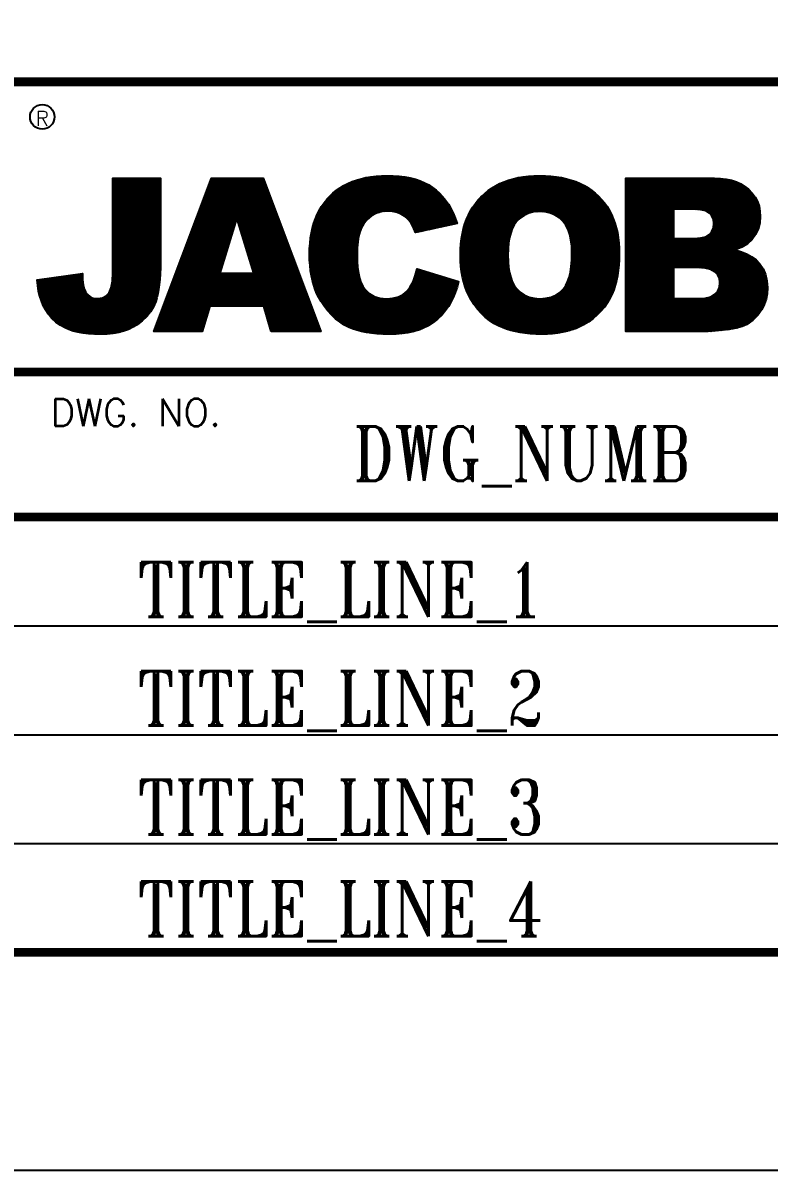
# Model space of a CAD drawing. Header units: inches. Extents: x 0 to 36, y 0 to 24.
# Drawn here: x 30.53 to 33.101, y 0 to 3.953 of the extents above; entities that cross this region are included whole.
import ezdxf
from ezdxf.enums import TextEntityAlignment as Align

# ---------------------------------------------------------------- set-up
doc = ezdxf.new("R2010")
doc.units = ezdxf.units.IN
doc.header["$MEASUREMENT"] = 0
doc.layers.get('0').update_dxf_attribs({"linetype": 'CONTINUOUS'})
doc.layers.add('ETEXT', color=3, linetype='CONTINUOUS')
doc.layers.add('TRIM', color=7, linetype='CONTINUOUS')
doc.styles.add('ROMANT', font='ROMANT.shx', dxfattribs={"width": 0.8, "height": 0.1875})
doc.styles.add('SIMPLEX', font='SIMPLEX.shx', dxfattribs={"width": 0.75, "height": 0.09375})
pattern_1 = [(45, (35.777692, 2.7410637), (-0.001767767, 0.001767767), [])]

msp = doc.modelspace()

# ---------------------------------------------------------------- hatches: boundary and pattern name
h = msp.add_hatch()
h.set_pattern_fill('ANSI31', color=5, scale=0.02, style=0)
h.set_pattern_definition(pattern_1)
h.paths.add_polyline_path([(30.8401, 3.092), (30.8387, 3.063), (30.8344, 3.0401), (30.8273, 3.0234), (30.8171, 3.0121), (30.8037, 3.0053), (30.7871, 3.0031), (30.7764, 3.0038), (30.7676, 3.0061), (30.7604, 3.01), (30.7522, 3.0176), (30.7457, 3.0267), (30.741, 3.0373), (30.7378, 3.0506), (30.7357, 3.0679), (30.7348, 3.0892), (30.5789, 3.0679), (30.5809, 3.048), (30.5839, 3.0292), (30.5881, 3.0116), (30.5934, 2.995), (30.5997, 2.9795), (30.6072, 2.9651), (30.6175, 2.9492), (30.6295, 2.935), (30.6431, 2.9223), (30.6583, 2.9113), (30.6751, 2.9019), (30.6884, 2.8961), (30.7031, 2.8912), (30.7193, 2.8873), (30.7371, 2.8842), (30.7562, 2.882), (30.7769, 2.8807), (30.799, 2.8802), (30.8201, 2.8809), (30.84, 2.8829), (30.8589, 2.8862), (30.8766, 2.8909), (30.8932, 2.8969), (30.9087, 2.9043), (30.9231, 2.9129), (30.9412, 2.9266), (30.9567, 2.9415), (30.9696, 2.9575), (30.9799, 2.9747), (30.9876, 2.993), (30.9913, 3.0055), (30.9946, 3.0193), (30.9974, 3.0345), (30.9996, 3.051), (31.0014, 3.0689), (31.0027, 3.0881), (31.0034, 3.1087), (31.0037, 3.1306), (31.0037, 3.4178), (30.8401, 3.4178)])
h = msp.add_hatch()
h.set_pattern_fill('ANSI31', color=5, scale=0.02, style=0)
h.set_pattern_definition(pattern_1)
h.paths.add_polyline_path([(31.1798, 3.4178), (31.3578, 3.4178), (31.5564, 2.8896), (31.3856, 2.8896), (31.3596, 2.9768), (31.1737, 2.9768), (31.1481, 2.8896), (30.9814, 2.8896)])
h.paths.add_polyline_path([(31.209, 3.091), (31.3254, 3.091), (31.267, 3.2809)], flags=16)
h = msp.add_hatch()
h.set_pattern_fill('ANSI31', color=5, scale=0.02, style=0)
h.set_pattern_definition(pattern_1)
h.paths.add_polyline_path([(31.8821, 3.0818), (31.8884, 3.1054), (32.0314, 3.0621), (32.0261, 3.0426), (32.02, 3.0242), (32.0129, 3.0069), (32.0048, 2.9907), (31.9959, 2.9756), (31.986, 2.9616), (31.973, 2.9463), (31.9588, 2.9325), (31.9434, 2.9203), (31.9268, 2.9098), (31.909, 2.9008), (31.893, 2.8945), (31.8756, 2.8893), (31.8568, 2.8853), (31.8367, 2.8825), (31.8151, 2.8808), (31.7922, 2.8802), (31.7712, 2.8806), (31.7511, 2.8818), (31.732, 2.8837), (31.7139, 2.8865), (31.6968, 2.89), (31.6807, 2.8943), (31.6656, 2.8993), (31.6515, 2.9052), (31.6362, 2.9131), (31.6215, 2.9226), (31.6074, 2.9337), (31.594, 2.9463), (31.5811, 2.9604), (31.5688, 2.9761), (31.5572, 2.9934), (31.5497, 3.0063), (31.543, 3.02), (31.537, 3.0344), (31.5319, 3.0495), (31.5275, 3.0652), (31.524, 3.0817), (31.5212, 3.0989), (31.5192, 3.1168), (31.518, 3.1354), (31.5176, 3.1547), (31.518, 3.1745), (31.5193, 3.1936), (31.5213, 3.212), (31.5242, 3.2297), (31.5279, 3.2466), (31.5325, 3.2629), (31.5378, 3.2784), (31.544, 3.2932), (31.551, 3.3072), (31.5589, 3.3206), (31.5675, 3.3332), (31.577, 3.3451), (31.5873, 3.3563), (31.5984, 3.3667), (31.6102, 3.3763), (31.6226, 3.385), (31.6357, 3.393), (31.6495, 3.4), (31.664, 3.4063), (31.6792, 3.4117), (31.6951, 3.4163), (31.7116, 3.4201), (31.7288, 3.423), (31.7467, 3.4251), (31.7653, 3.4263), (31.7846, 3.4267), (31.8062, 3.4262), (31.8268, 3.4247), (31.8464, 3.4223), (31.8648, 3.4188), (31.8823, 3.4143), (31.8987, 3.4088), (31.914, 3.4023), (31.9283, 3.3949), (31.9415, 3.3864), (31.9538, 3.3769), (31.9655, 3.3663), (31.9763, 3.3547), (31.9865, 3.342), (31.9959, 3.3282), (32.0046, 3.3134), (32.0126, 3.2974), (32.0198, 3.2805), (32.0264, 3.2624), (31.8822, 3.2303), (31.8771, 3.245), (31.8718, 3.2568), (31.8664, 3.2658), (31.8566, 3.2772), (31.8454, 3.2868), (31.8329, 3.2945), (31.8191, 3.3002), (31.8043, 3.3035), (31.7885, 3.3046), (31.7674, 3.3028), (31.7483, 3.2975), (31.7313, 3.2885), (31.7164, 3.276), (31.7035, 3.26), (31.6967, 3.2479), (31.6911, 3.2337), (31.6868, 3.2174), (31.6837, 3.1989), (31.6818, 3.1784), (31.6812, 3.1558), (31.6817, 3.1318), (31.6834, 3.1101), (31.6861, 3.0906), (31.6899, 3.0734), (31.6948, 3.0584), (31.7008, 3.0457), (31.7078, 3.0353), (31.7226, 3.021), (31.7399, 3.0108), (31.76, 3.0047), (31.7827, 3.0027), (31.8047, 3.0044), (31.8239, 3.0093), (31.8402, 3.0175), (31.8536, 3.029), (31.8647, 3.0436), (31.8742, 3.0612)])
h = msp.add_hatch()
h.set_pattern_fill('ANSI31', color=5, scale=0.02, style=0)
h.set_pattern_definition(pattern_1)
h.paths.add_polyline_path([(32.2016, 3.1747), (32.201, 3.1526), (32.2016, 3.1307), (32.2034, 3.1106), (32.2064, 3.0923), (32.2107, 3.0759), (32.2161, 3.0613), (32.2228, 3.0486), (32.2306, 3.0376), (32.2434, 3.0251), (32.2579, 3.0153), (32.274, 3.0083), (32.292, 3.0041), (32.3115, 3.0027), (32.3316, 3.0041), (32.3498, 3.0082), (32.3661, 3.015), (32.3805, 3.0246), (32.393, 3.0369), (32.4006, 3.0478), (32.4071, 3.0609), (32.4124, 3.0763), (32.4165, 3.0938), (32.4195, 3.1136), (32.4213, 3.1356), (32.4219, 3.1598), (32.421, 3.1835), (32.4185, 3.2051), (32.4143, 3.2243), (32.4084, 3.2414), (32.4009, 3.2562), (32.3917, 3.2688), (32.3788, 3.2812), (32.3642, 3.2908), (32.3479, 3.2977), (32.3299, 3.3018), (32.3101, 3.3031), (32.2911, 3.3018), (32.2738, 3.2976), (32.2579, 3.2906), (32.2436, 3.2808), (32.2309, 3.2682), (32.223, 3.2573), (32.2162, 3.2445), (32.2108, 3.2299), (32.2065, 3.2134), (32.2034, 3.195)], flags=16)
h.paths.add_polyline_path([(32.0381, 3.1332), (32.0377, 3.1534), (32.0381, 3.1729), (32.0394, 3.1918), (32.0415, 3.21), (32.0445, 3.2275), (32.0484, 3.2444), (32.0531, 3.2605), (32.0586, 3.276), (32.065, 3.2908), (32.0723, 3.305), (32.0804, 3.3184), (32.0893, 3.3312), (32.0991, 3.3433), (32.1097, 3.3547), (32.1212, 3.3653), (32.1333, 3.3752), (32.146, 3.3841), (32.1595, 3.3922), (32.1736, 3.3995), (32.1883, 3.4059), (32.2038, 3.4114), (32.2199, 3.4161), (32.2367, 3.4199), (32.2541, 3.4229), (32.2722, 3.425), (32.291, 3.4263), (32.3104, 3.4267), (32.3304, 3.4263), (32.3496, 3.4251), (32.3681, 3.423), (32.3859, 3.42), (32.4029, 3.4163), (32.4193, 3.4116), (32.4349, 3.4062), (32.4499, 3.3999), (32.4641, 3.3928), (32.4775, 3.3848), (32.4903, 3.376), (32.5024, 3.3664), (32.5137, 3.3559), (32.5242, 3.3447), (32.5339, 3.3328), (32.5428, 3.3202), (32.5508, 3.307), (32.558, 3.2931), (32.5643, 3.2785), (32.5698, 3.2633), (32.5745, 3.2473), (32.5783, 3.2307), (32.5812, 3.2135), (32.5833, 3.1955), (32.5846, 3.1769), (32.585, 3.1577), (32.5847, 3.1375), (32.5835, 3.1181), (32.5816, 3.0996), (32.5789, 3.0819), (32.5754, 3.065), (32.5711, 3.049), (32.5661, 3.0338), (32.5603, 3.0194), (32.5538, 3.0058), (32.5443, 2.9894), (32.5337, 2.9741), (32.522, 2.9598), (32.5091, 2.9467), (32.4952, 2.9346), (32.48, 2.9235), (32.4638, 2.9136), (32.4503, 2.9066), (32.4361, 2.9005), (32.4213, 2.8952), (32.4057, 2.8908), (32.3894, 2.8871), (32.3724, 2.8843), (32.3546, 2.8822), (32.3361, 2.881), (32.317, 2.8806), (32.2975, 2.8809), (32.2788, 2.882), (32.2608, 2.8838), (32.2436, 2.8862), (32.2272, 2.8894), (32.2115, 2.8932), (32.1966, 2.8978), (32.1824, 2.903), (32.169, 2.909), (32.1528, 2.9178), (32.1374, 2.928), (32.123, 2.9396), (32.1094, 2.9524), (32.0967, 2.9666), (32.085, 2.9822), (32.0741, 2.9991), (32.0665, 3.0132), (32.0597, 3.0281), (32.0539, 3.0437), (32.0489, 3.06), (32.0449, 3.0772), (32.0417, 3.0951), (32.0395, 3.1137)])
h = msp.add_hatch()
h.set_pattern_fill('ANSI31', color=5, scale=0.02, style=0)
h.set_pattern_definition(pattern_1)
h.paths.add_polyline_path([(32.7719, 3.3108), (32.7719, 3.2105), (32.8429, 3.2105), (32.8658, 3.212), (32.8835, 3.2164), (32.8961, 3.2237), (32.9044, 3.2338), (32.9094, 3.2465), (32.911, 3.2617), (32.9094, 3.276), (32.9044, 3.288), (32.8961, 3.2977), (32.8836, 3.305), (32.8663, 3.3093), (32.844, 3.3108)], flags=16)
h.paths.add_polyline_path([(32.7719, 3.1101), (32.7719, 3.0031), (32.8552, 3.0031), (32.8806, 3.0047), (32.9004, 3.0097), (32.9146, 3.018), (32.9242, 3.0291), (32.93, 3.0425), (32.9319, 3.0582), (32.93, 3.0728), (32.9243, 3.0853), (32.9148, 3.0958), (32.9006, 3.1037), (32.8806, 3.1085), (32.8548, 3.1101)], flags=16)
h.paths.add_polyline_path([(32.6073, 2.8896), (32.6073, 3.4178), (32.9129, 3.4178), (32.934, 3.417), (32.9536, 3.4147), (32.9718, 3.4108), (32.9885, 3.4054), (33.0038, 3.3984), (33.0177, 3.3899), (33.0301, 3.3799), (33.0426, 3.3668), (33.0528, 3.3527), (33.0608, 3.3376), (33.0665, 3.3215), (33.0699, 3.3044), (33.071, 3.2863), (33.0692, 3.2637), (33.0637, 3.2428), (33.0546, 3.2235), (33.0419, 3.2059), (33.0269, 3.192), (33.0079, 3.1802), (32.9849, 3.1706), (33.0065, 3.1643), (33.0256, 3.1565), (33.0423, 3.1471), (33.0567, 3.1361), (33.0687, 3.1236), (33.0804, 3.1058), (33.0888, 3.086), (33.0938, 3.064), (33.0955, 3.0398), (33.0943, 3.0198), (33.0907, 3.0008), (33.0847, 2.9829), (33.0764, 2.9659), (33.0621, 2.9456), (33.0447, 2.9283), (33.0241, 2.914), (33.0082, 2.9069), (32.9875, 2.9011), (32.9622, 2.8968), (32.9295, 2.8928), (32.9052, 2.8904), (32.889, 2.8896)])

# ---------------------------------------------------------------- linework, layer by layer
for p, q in [((28.545, 2.7392), (35.2549, 2.7392)), ((28.25, 1.875), (35, 1.875)), ((28.25, 1.5), (35, 1.5)), ((28.25, 1.125), (35, 1.125))]:
    msp.add_line(p, q)
at = {"const_width": 0.03, "flags": 128}
msp.add_lwpolyline([(1, 23.25), (1, 0.75), (35.25, 0.75), (35.25, 23.25)], close=True, dxfattribs=at)
for points in [[(35.25, 3.75), (28, 3.75), (28, 0.75)], [(28, 2.75), (35.25, 2.75)], [(1, 2.25), (35.25, 2.25)]]:
    msp.add_lwpolyline(points, dxfattribs=at)
at = {"color": 5, "flags": 128}
for points in [[(30.7378, 3.0506), (30.741, 3.0373), (30.7457, 3.0267), (30.7522, 3.0176), (30.7604, 3.01), (30.7676, 3.0061), (30.7764, 3.0038), (30.7871, 3.0031), (30.8037, 3.0053), (30.8171, 3.0121), (30.8273, 3.0234), (30.8344, 3.0401), (30.8387, 3.063), (30.8401, 3.092), (30.8401, 3.4178), (31.0037, 3.4178), (31.0037, 3.1306), (31.0034, 3.1087), (31.0027, 3.0881), (31.0014, 3.0689), (30.9996, 3.051), (30.9974, 3.0345), (30.9946, 3.0193), (30.9913, 3.0055), (30.9876, 2.993), (30.9799, 2.9747), (30.9696, 2.9575), (30.9567, 2.9415), (30.9412, 2.9266), (30.9231, 2.9129), (30.9087, 2.9043), (30.8932, 2.8969), (30.8766, 2.8909), (30.8589, 2.8862), (30.84, 2.8829), (30.8201, 2.8809), (30.799, 2.8802), (30.7769, 2.8807), (30.7562, 2.882), (30.7371, 2.8842), (30.7193, 2.8873), (30.7031, 2.8912), (30.6884, 2.8961), (30.6751, 2.9019), (30.6583, 2.9113), (30.6431, 2.9223), (30.6295, 2.935), (30.6175, 2.9492), (30.6072, 2.9651), (30.5997, 2.9795), (30.5934, 2.995), (30.5881, 3.0116), (30.5839, 3.0292), (30.5809, 3.048), (30.5789, 3.0679), (30.7348, 3.0892), (30.7357, 3.0679)], [(31.3856, 2.8896), (31.3596, 2.9768), (31.1737, 2.9768), (31.1481, 2.8896), (30.9814, 2.8896), (31.1798, 3.4178), (31.3578, 3.4178), (31.5564, 2.8896)], [(31.8718, 3.2568), (31.8664, 3.2658), (31.8566, 3.2772), (31.8454, 3.2868), (31.8329, 3.2945), (31.8191, 3.3002), (31.8043, 3.3035), (31.7885, 3.3046), (31.7674, 3.3028), (31.7483, 3.2975), (31.7313, 3.2885), (31.7164, 3.276), (31.7035, 3.26), (31.6967, 3.2479), (31.6911, 3.2337), (31.6868, 3.2174), (31.6837, 3.1989), (31.6818, 3.1784), (31.6812, 3.1558), (31.6817, 3.1318), (31.6834, 3.1101), (31.6861, 3.0906), (31.6899, 3.0734), (31.6948, 3.0584), (31.7008, 3.0457), (31.7078, 3.0353), (31.7226, 3.021), (31.7399, 3.0108), (31.76, 3.0047), (31.7827, 3.0027), (31.8047, 3.0044), (31.8239, 3.0093), (31.8402, 3.0175), (31.8536, 3.029), (31.8647, 3.0436), (31.8742, 3.0612), (31.8821, 3.0818), (31.8884, 3.1054), (32.0314, 3.0621), (32.0261, 3.0426), (32.02, 3.0242), (32.0129, 3.0069), (32.0048, 2.9907), (31.9959, 2.9756), (31.986, 2.9616), (31.973, 2.9463), (31.9588, 2.9325), (31.9434, 2.9203), (31.9268, 2.9098), (31.909, 2.9008), (31.893, 2.8945), (31.8756, 2.8893), (31.8568, 2.8853), (31.8367, 2.8825), (31.8151, 2.8808), (31.7922, 2.8802), (31.7712, 2.8806), (31.7511, 2.8818), (31.732, 2.8837), (31.7139, 2.8865), (31.6968, 2.89), (31.6807, 2.8943), (31.6656, 2.8993), (31.6515, 2.9052), (31.6362, 2.9131), (31.6215, 2.9226), (31.6074, 2.9337), (31.594, 2.9463), (31.5811, 2.9604), (31.5688, 2.9761), (31.5572, 2.9934), (31.5497, 3.0063), (31.543, 3.02), (31.537, 3.0344), (31.5319, 3.0495), (31.5275, 3.0652), (31.524, 3.0817), (31.5212, 3.0989), (31.5192, 3.1168), (31.518, 3.1354), (31.5176, 3.1547), (31.518, 3.1745), (31.5193, 3.1936), (31.5213, 3.212), (31.5242, 3.2297), (31.5279, 3.2466), (31.5325, 3.2629), (31.5378, 3.2784), (31.544, 3.2932), (31.551, 3.3072), (31.5589, 3.3206), (31.5675, 3.3332), (31.577, 3.3451), (31.5873, 3.3563), (31.5984, 3.3667), (31.6102, 3.3763), (31.6226, 3.385), (31.6357, 3.393), (31.6495, 3.4), (31.664, 3.4063), (31.6792, 3.4117), (31.6951, 3.4163), (31.7116, 3.4201), (31.7288, 3.423), (31.7467, 3.4251), (31.7653, 3.4263), (31.7846, 3.4267), (31.8062, 3.4262), (31.8268, 3.4247), (31.8464, 3.4223), (31.8648, 3.4188), (31.8823, 3.4143), (31.8987, 3.4088), (31.914, 3.4023), (31.9283, 3.3949), (31.9415, 3.3864), (31.9415, 3.3864), (31.9538, 3.3769), (31.9655, 3.3663), (31.9763, 3.3547), (31.9865, 3.342), (31.9959, 3.3282), (32.0046, 3.3134), (32.0126, 3.2974), (32.0198, 3.2805), (32.0264, 3.2624), (31.8822, 3.2303), (31.8771, 3.245)], [(32.1736, 3.3995), (32.1883, 3.4059), (32.2038, 3.4114), (32.2199, 3.4161), (32.2367, 3.4199), (32.2541, 3.4229), (32.2722, 3.425), (32.291, 3.4263), (32.3104, 3.4267), (32.3304, 3.4263), (32.3496, 3.4251), (32.3681, 3.423), (32.3859, 3.42), (32.4029, 3.4163), (32.4193, 3.4116), (32.4349, 3.4062), (32.4499, 3.3999), (32.4641, 3.3928), (32.4775, 3.3848), (32.4903, 3.376), (32.5024, 3.3664), (32.5137, 3.3559), (32.5242, 3.3447), (32.5339, 3.3328), (32.5428, 3.3202), (32.5508, 3.307), (32.558, 3.2931), (32.5643, 3.2785), (32.5698, 3.2633), (32.5745, 3.2473), (32.5783, 3.2307), (32.5812, 3.2135), (32.5833, 3.1955), (32.5846, 3.1769), (32.585, 3.1577), (32.5847, 3.1375), (32.5835, 3.1181), (32.5816, 3.0996), (32.5789, 3.0819), (32.5754, 3.065), (32.5711, 3.049), (32.5661, 3.0338), (32.5603, 3.0194), (32.5538, 3.0058), (32.5443, 2.9894), (32.5337, 2.9741), (32.522, 2.9598), (32.5091, 2.9467), (32.4952, 2.9346), (32.48, 2.9235), (32.4638, 2.9136), (32.4503, 2.9066), (32.4361, 2.9005), (32.4213, 2.8952), (32.4057, 2.8908), (32.3894, 2.8871), (32.3724, 2.8843), (32.3546, 2.8822), (32.3361, 2.881), (32.317, 2.8806), (32.2975, 2.8809), (32.2788, 2.882), (32.2608, 2.8838), (32.2436, 2.8862), (32.2272, 2.8894), (32.2115, 2.8932), (32.1966, 2.8978), (32.1824, 2.903), (32.169, 2.909), (32.1528, 2.9178), (32.1374, 2.928), (32.123, 2.9396), (32.1094, 2.9524), (32.0967, 2.9666), (32.085, 2.9822), (32.0741, 2.9991), (32.0665, 3.0132), (32.0597, 3.0281), (32.0539, 3.0437), (32.0489, 3.06), (32.0449, 3.0772), (32.0417, 3.0951), (32.0395, 3.1137), (32.0381, 3.1332), (32.0377, 3.1534), (32.0381, 3.1729), (32.0394, 3.1918), (32.0415, 3.21), (32.0445, 3.2275), (32.0484, 3.2444), (32.0531, 3.2605), (32.0586, 3.276), (32.065, 3.2908), (32.0723, 3.305), (32.0804, 3.3184), (32.0893, 3.3312), (32.0991, 3.3433), (32.1097, 3.3547), (32.1212, 3.3653), (32.1333, 3.3752), (32.146, 3.3841), (32.1595, 3.3922)], [(32.9129, 3.4178), (32.934, 3.417), (32.9536, 3.4147), (32.9718, 3.4108), (32.9885, 3.4054), (33.0038, 3.3984), (33.0177, 3.3899), (33.0301, 3.3799), (33.0426, 3.3668), (33.0528, 3.3527), (33.0608, 3.3376), (33.0665, 3.3215), (33.0699, 3.3044), (33.071, 3.2863), (33.0692, 3.2637), (33.0637, 3.2428), (33.0546, 3.2235), (33.0419, 3.2059), (33.0269, 3.192), (33.0079, 3.1802), (32.9849, 3.1706), (33.0065, 3.1643), (33.0256, 3.1565), (33.0423, 3.1471), (33.0567, 3.1361), (33.0687, 3.1236), (33.0804, 3.1058), (33.0888, 3.086), (33.0938, 3.064), (33.0955, 3.0398), (33.0943, 3.0198), (33.0907, 3.0008), (33.0847, 2.9829), (33.0764, 2.9659), (33.0621, 2.9456), (33.0447, 2.9283), (33.0241, 2.914), (33.0082, 2.9069), (32.9875, 2.9011), (32.9622, 2.8968), (32.9295, 2.8928), (32.9052, 2.8904), (32.889, 2.8896), (32.6073, 2.8896), (32.6073, 3.4178)], [(32.2034, 3.195), (32.2016, 3.1747), (32.201, 3.1526), (32.2016, 3.1307), (32.2034, 3.1106), (32.2064, 3.0923), (32.2107, 3.0759), (32.2161, 3.0613), (32.2228, 3.0486), (32.2306, 3.0376), (32.2434, 3.0251), (32.2579, 3.0153), (32.274, 3.0083), (32.292, 3.0041), (32.3115, 3.0027), (32.3316, 3.0041), (32.3498, 3.0082), (32.3661, 3.015), (32.3805, 3.0246), (32.393, 3.0369), (32.4006, 3.0478), (32.4071, 3.0609), (32.4124, 3.0763), (32.4165, 3.0938), (32.4195, 3.1136), (32.4213, 3.1356), (32.4219, 3.1598), (32.421, 3.1835), (32.4185, 3.2051), (32.4143, 3.2243), (32.4084, 3.2414), (32.4009, 3.2562), (32.3917, 3.2688), (32.3788, 3.2812), (32.3642, 3.2908), (32.3479, 3.2977), (32.3299, 3.3018), (32.3101, 3.3031), (32.2911, 3.3018), (32.2738, 3.2976), (32.2579, 3.2906), (32.2436, 3.2808), (32.2309, 3.2682), (32.223, 3.2573), (32.2162, 3.2445), (32.2108, 3.2299), (32.2065, 3.2134)], [(32.8658, 3.212), (32.8835, 3.2164), (32.8961, 3.2237), (32.9044, 3.2338), (32.9094, 3.2465), (32.911, 3.2617), (32.9094, 3.276), (32.9044, 3.288), (32.8961, 3.2977), (32.8836, 3.305), (32.8663, 3.3093), (32.844, 3.3108), (32.7719, 3.3108), (32.7719, 3.2105), (32.8429, 3.2105)], [(31.267, 3.2809), (31.209, 3.091), (31.3254, 3.091)], [(32.8552, 3.0031), (32.8806, 3.0047), (32.9004, 3.0097), (32.9146, 3.018), (32.9242, 3.0291), (32.93, 3.0425), (32.9319, 3.0582), (32.93, 3.0728), (32.9243, 3.0853), (32.9148, 3.0958), (32.9006, 3.1037), (32.8806, 3.1085), (32.8548, 3.1101), (32.7719, 3.1101), (32.7719, 3.0031)]]:
    msp.add_lwpolyline(points, close=True, dxfattribs=at)
at = {"color": 5}
msp.add_circle((30.5965, 3.6294), 0.0422, dxfattribs=at)
at = {"layer": 'TRIM'}
msp.add_lwpolyline([(36, 24), (0, 24), (0, 0), (36, 0)], close=True, dxfattribs=at)

# ---------------------------------------------------------------- texts
at = {"color": 5, "style": 'SIMPLEX'}
msp.add_text('R', height=0.0504, dxfattribs=at).set_placement((30.5965, 3.5984), align=Align.CENTER)
at = {"layer": 'ETEXT', "style": 'SIMPLEX'}
msp.add_text('DWG. NO.', height=0.0937, dxfattribs=at).set_placement((30.625, 2.5639))
at = {"layer": 'ETEXT', "style": 'ROMANT', "width": 0.8}
for tag, p in [('DWG_NUMB', (32.25, 2.375)), ('TITLE_LINE_1', (31.625, 1.9068)), ('TITLE_LINE_2', (31.625, 1.5318)), ('TITLE_LINE_3', (31.625, 1.1568)), ('TITLE_LINE_4', (31.625, 0.8064))]:
    msp.add_attdef(tag, text='', height=0.1875, dxfattribs=at).set_placement(p, align=Align.CENTER)

doc.saveas('drawing.dxf')
